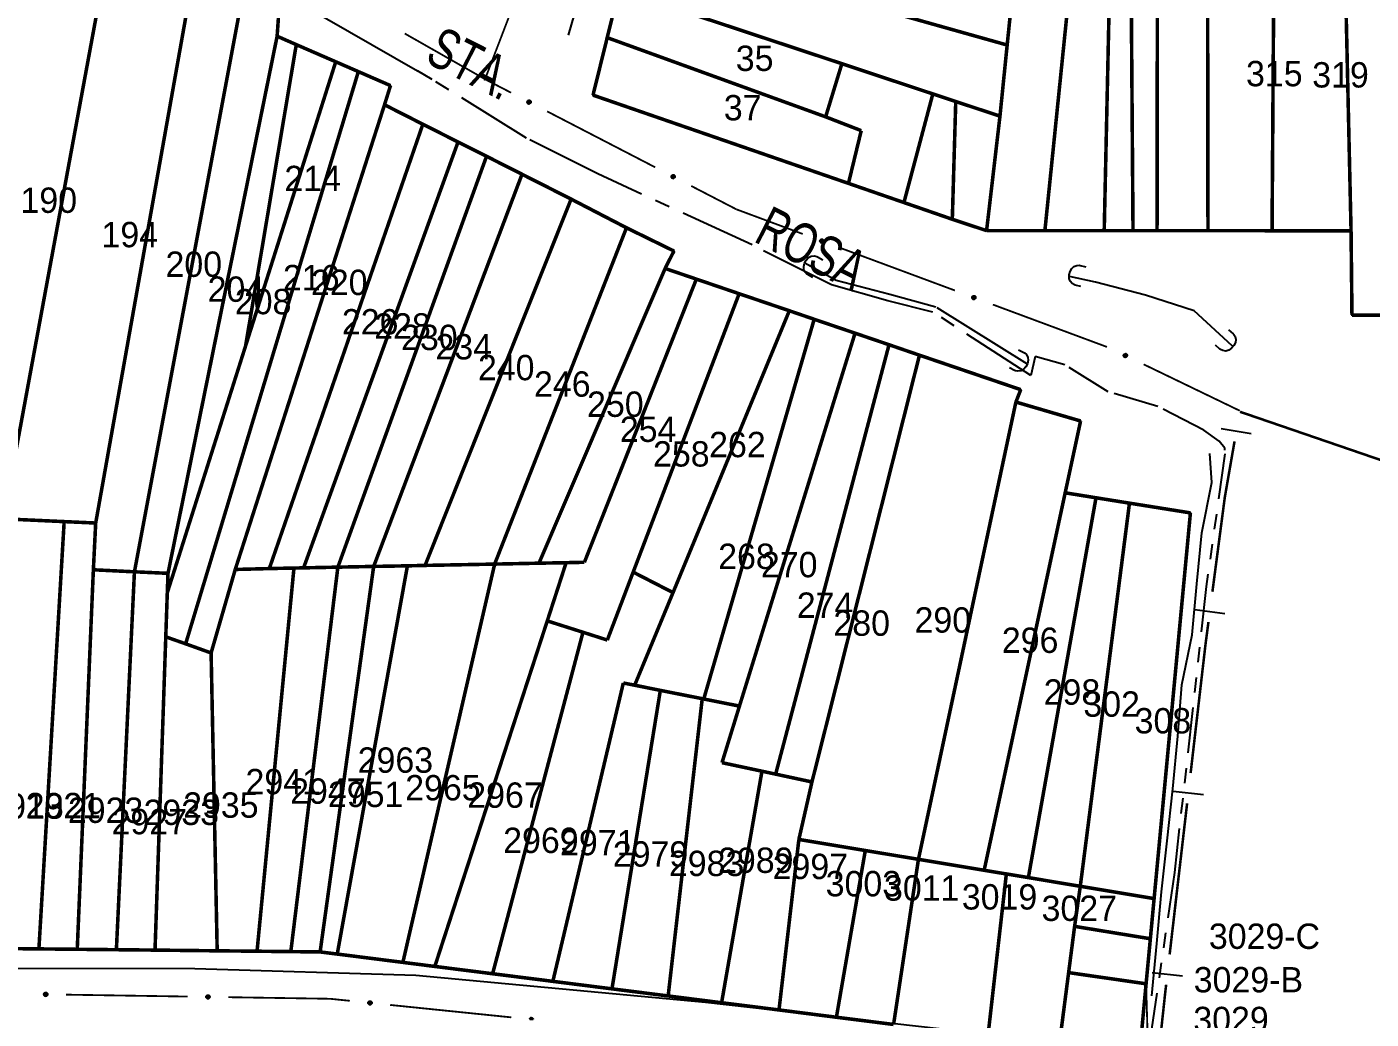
# Model space of a CAD drawing. Extents: x 202481 to 204056, y 4838981 to 4840330.
# Drawn here: x 203815.1 to 203947.7, y 4839218.1 to 4839315.9 of the extents above; entities that cross this region are included whole.
import ezdxf
from ezdxf.enums import TextEntityAlignment as Align

# ---------------------------------------------------------------- set-up
doc = ezdxf.new("R2010")
doc.units = 0
doc.header["$LTSCALE"] = 1.5
doc.header["$MEASUREMENT"] = 0
for name, pattern in [('TRACO_05', [11, 7, -1, 0.5, -1, 0.5, -1]), ('TRACO_11', [8, 3, -1, 3, -1]), ('TRACO_13', [8, 5, -1, 1, -1]), ('TRACO_25', [8, 3, -1, 1, -1, 1, -1])]:
    doc.linetypes.add(name, pattern=pattern)
for name, color, linetype in [('CD_MALHA_LOTES', 7, 'CONTINUOUS'), ('HD-VALAS-DRENOS', 170, 'CONTINUOUS'), ('LM-LIM-SETORES-BAIRROS', 250, 'CONTINUOUS'), ('RU-QUADRA', 210, 'CONTINUOUS'), ('SV-BUEIRO-VALA', 7, 'CONTINUOUS'), ('SV-EIXO-RUA-PAV', 20, 'CONTINUOUS'), ('SV-RUA-NAO-PAV', 7, 'CONTINUOUS'), ('SV-RUA-PAVIM', 7, 'CONTINUOUS'), ('SV-TXT-RUA-N-PAV', 7, 'CONTINUOUS'), ('Th_NmrPort', 1, 'CONTINUOUS')]:
    doc.layers.add(name, color=color, linetype=linetype)
doc.styles.add('ARIAL', font='ARIAL.SHX')

# ---------------------------------------------------------------- blocks, each defined once
blk = doc.blocks.new('COD120', base_point=(204029.71, 4839453.89))
at = {"layer": 'SV-BUEIRO-VALA'}
blk.add_lwpolyline([(204028.71, 4839452.49), (204028.71, 4839453.073333), (204028.71, 4839453.160833), (204028.793333, 4839453.394167), (204028.96, 4839453.656667), (204029.21, 4839453.8025), (204029.543333, 4839453.89), (204029.876667, 4839453.89), (204030.21, 4839453.8025), (204030.46, 4839453.656667), (204030.626667, 4839453.394167), (204030.71, 4839453.160833), (204030.71, 4839453.073333), (204030.71, 4839452.49)], dxfattribs=at)

msp = doc.modelspace()

# ---------------------------------------------------------------- linework, layer by layer
at = {"layer": 'CD_MALHA_LOTES', "linetype": 'Continuous', "const_width": 0.35, "flags": 128}
for points in [[(203937.91, 4839295.81), (203938.39, 4839364.93)], [(203945.7, 4839295.81), (203944.16, 4839364.21)], [(203915.51, 4839295.82), (203919.51, 4839335.07)], [(203921.36, 4839295.82), (203922.21, 4839334.57)], [(203924.2, 4839295.82), (203923.91, 4839334.26)], [(203926.57, 4839295.82), (203926.62, 4839333.78)], [(203931.59, 4839295.82), (203931.54, 4839333.67)], [(203812.81, 4839267.41), (203823.33, 4839324.37)], [(203911.79, 4839314.12), (203874.74, 4839324.54)], [(203821.91, 4839266.99), (203831.2, 4839319.16)], [(203872.35, 4839314.85), (203873.51, 4839319.56)], [(203895.49, 4839312.28), (203873.51, 4839319.56)], [(203911.79, 4839314.12), (203912.28, 4839318.9)], [(203825.73, 4839262.18), (203836.23, 4839318.16)], [(203839.97, 4839317.41), (203839.8, 4839314.99)], [(203829.04, 4839262.03), (203839.8, 4839314.99)], [(203839.8, 4839314.99), (203841.69, 4839314.16)], [(203872.35, 4839314.85), (203870.95, 4839309.18)], [(203893.89, 4839307.04), (203872.35, 4839314.85)], [(203836.69, 4839284.45), (203841.69, 4839314.16)], [(203841.69, 4839314.16), (203845.58, 4839312.47)], [(203911.08, 4839307.11), (203911.79, 4839314.12)], [(203845.58, 4839312.47), (203836.69, 4839284.45)], [(203845.58, 4839312.47), (203847.81, 4839311.5)], [(203893.89, 4839307.04), (203895.49, 4839312.28)], [(203895.49, 4839312.28), (203904.46, 4839309.3)], [(203830.78, 4839255.08), (203847.81, 4839311.5)], [(203847.81, 4839311.5), (203850.98, 4839310.12)], [(203850.98, 4839310.12), (203850.39, 4839308.23)], [(203870.95, 4839309.18), (203896.14, 4839300.48)], [(203901.61, 4839298.59), (203904.46, 4839309.3)], [(203904.46, 4839309.3), (203906.72, 4839308.55)], [(203835.67, 4839262.41), (203850.39, 4839308.23)], [(203850.39, 4839308.23), (203854.17, 4839306.31)], [(203906.38, 4839296.94), (203906.72, 4839308.55)], [(203906.72, 4839308.55), (203911.08, 4839307.11)], [(203897.4, 4839305.68), (203893.89, 4839307.04)], [(203909.76, 4839295.82), (203911.08, 4839307.11)], [(203839.03, 4839262.5), (203854.17, 4839306.31)], [(203854.17, 4839306.31), (203857.64, 4839304.56)], [(203896.14, 4839300.48), (203897.4, 4839305.68)], [(203842.41, 4839262.57), (203857.64, 4839304.56)], [(203857.64, 4839304.56), (203860.45, 4839303.15)], [(203845.79, 4839262.64), (203860.45, 4839303.15)], [(203860.45, 4839303.15), (203863.95, 4839301.38)], [(203849.32, 4839262.71), (203863.95, 4839301.38)], [(203863.95, 4839301.38), (203868.79, 4839298.93)], [(203901.61, 4839298.59), (203896.14, 4839300.48)], [(203854.39, 4839262.81), (203868.79, 4839298.93)], [(203868.79, 4839298.93), (203874.25, 4839296.1)], [(203906.38, 4839296.94), (203901.61, 4839298.59)], [(203861.25, 4839262.94), (203874.25, 4839296.1)], [(203874.25, 4839296.1), (203878.93, 4839293.81)], [(203909.76, 4839295.82), (203906.38, 4839296.94)], [(203915.51, 4839295.82), (203909.76, 4839295.82)], [(203921.36, 4839295.82), (203915.51, 4839295.82)], [(203924.2, 4839295.82), (203921.36, 4839295.82)], [(203926.57, 4839295.82), (203924.2, 4839295.82)], [(203931.59, 4839295.82), (203926.57, 4839295.82)], [(203937.91, 4839295.81), (203931.59, 4839295.82)], [(203945.7, 4839295.81), (203937.91, 4839295.81)], [(203945.79, 4839287.49), (203945.7, 4839295.81)], [(203878.93, 4839293.81), (203878.06, 4839292.09)], [(203865.62, 4839263.03), (203878.06, 4839292.09)], [(203878.06, 4839292.09), (203881.14, 4839291.04)], [(203870.1, 4839263.12), (203881.14, 4839291.04)], [(203881.14, 4839291.04), (203885.36, 4839289.6)], [(203874.91, 4839262.15), (203885.36, 4839289.6)], [(203885.36, 4839289.6), (203890.31, 4839287.92)], [(203878.84, 4839260.13), (203890.31, 4839287.92)], [(203890.31, 4839287.92), (203892.76, 4839287.08)], [(203881.87, 4839249.64), (203892.76, 4839287.08)], [(203892.76, 4839287.08), (203896.79, 4839285.71)], [(203952.08, 4839287.46), (203945.79, 4839287.49)], [(203885.39, 4839248.94), (203896.79, 4839285.71)], [(203896.79, 4839285.71), (203900.14, 4839284.57)], [(203836.69, 4839284.45), (203828.97, 4839260.12)], [(203888.96, 4839242.23), (203900.14, 4839284.57)], [(203900.14, 4839284.57), (203903.14, 4839283.54)], [(203892.54, 4839241.46), (203903.14, 4839283.54)], [(203903.14, 4839283.54), (203913.13, 4839280.14)], [(203913.13, 4839280.14), (203912.65, 4839278.92)], [(203903.04, 4839233.83), (203912.65, 4839278.92)], [(203912.65, 4839278.92), (203919.03, 4839277.05)], [(203919.03, 4839277.05), (203917.51, 4839269.97)], [(203909.52, 4839232.75), (203917.51, 4839269.97)], [(203913.88, 4839232.03), (203920.55, 4839269.48)], [(203917.51, 4839269.97), (203920.55, 4839269.48)], [(203920.55, 4839269.48), (203923.85, 4839268.95)], [(203919, 4839231.17), (203923.85, 4839268.95)], [(203923.85, 4839268.95), (203929.86, 4839267.99)], [(203929.86, 4839267.99), (203926.28, 4839229.96)], [(203818.8, 4839267.13), (203814.21, 4839267.34)], [(203816.31, 4839225), (203818.8, 4839267.13)], [(203818.8, 4839267.13), (203821.91, 4839266.99)], [(203821.68, 4839262.38), (203821.91, 4839266.99)], [(203844.04, 4839224.7), (203849.32, 4839262.71)], [(203845.73, 4839224.49), (203852.65, 4839262.77)], [(203849.32, 4839262.71), (203845.79, 4839262.64)], [(203852.65, 4839262.77), (203849.32, 4839262.71)], [(203852.2, 4839223.67), (203861.25, 4839262.94)], [(203854.39, 4839262.81), (203852.65, 4839262.77)], [(203861.25, 4839262.94), (203854.39, 4839262.81)], [(203865.62, 4839263.03), (203861.25, 4839262.94)], [(203868.3, 4839263.08), (203865.62, 4839263.03)], [(203866.44, 4839257.34), (203868.3, 4839263.08)], [(203868.3, 4839263.08), (203870.1, 4839263.12)], [(203820.09, 4839224.96), (203821.68, 4839262.38)], [(203825.73, 4839262.18), (203821.68, 4839262.38)], [(203823.95, 4839224.92), (203825.73, 4839262.18)], [(203829.04, 4839262.03), (203825.73, 4839262.18)], [(203828.97, 4839260.12), (203829.04, 4839262.03)], [(203833.29, 4839254.18), (203835.67, 4839262.41)], [(203839.03, 4839262.5), (203835.67, 4839262.41)], [(203837.82, 4839224.77), (203841.46, 4839262.55)], [(203841.46, 4839262.55), (203839.03, 4839262.5)], [(203841.15, 4839224.73), (203845.79, 4839262.64)], [(203842.41, 4839262.57), (203841.46, 4839262.55)], [(203845.79, 4839262.64), (203842.41, 4839262.57)], [(203874.91, 4839262.15), (203872.36, 4839255.45)], [(203878.84, 4839260.13), (203874.91, 4839262.15)], [(203828.82, 4839255.77), (203828.97, 4839260.12)], [(203875.06, 4839251), (203878.84, 4839260.13)], [(203855.35, 4839223.27), (203866.44, 4839257.34)], [(203861.05, 4839222.55), (203869.96, 4839256.22)], [(203869.96, 4839256.22), (203866.44, 4839257.34)], [(203872.36, 4839255.45), (203869.96, 4839256.22)], [(203827.76, 4839224.88), (203828.82, 4839255.77)], [(203830.78, 4839255.08), (203828.82, 4839255.77)], [(203833.29, 4839254.18), (203830.78, 4839255.08)], [(203833.89, 4839224.81), (203833.29, 4839254.18)], [(203866.99, 4839221.8), (203873.94, 4839251.22)], [(203873.94, 4839251.22), (203875.06, 4839251)], [(203877.59, 4839250.49), (203875.06, 4839251)], [(203872.82, 4839221.06), (203877.59, 4839250.49)], [(203881.72, 4839249.67), (203877.59, 4839250.49)], [(203878.36, 4839220.36), (203881.72, 4839249.67)], [(203881.72, 4839249.67), (203881.87, 4839249.64)], [(203885.39, 4839248.94), (203881.87, 4839249.64)], [(203883.67, 4839243.36), (203885.39, 4839248.94)], [(203887.61, 4839242.52), (203883.67, 4839243.36)], [(203883.63, 4839219.69), (203887.61, 4839242.52)], [(203888.96, 4839242.23), (203887.61, 4839242.52)], [(203892.54, 4839241.46), (203888.96, 4839242.23)], [(203891.25, 4839235.79), (203892.54, 4839241.46)], [(203889.29, 4839218.98), (203891.25, 4839235.79)], [(203897.8, 4839234.7), (203891.25, 4839235.79)], [(203894.95, 4839218.26), (203897.8, 4839234.7)], [(203897.8, 4839234.7), (203903.04, 4839233.83)], [(203900.59, 4839217.55), (203903.04, 4839233.83)], [(203909.52, 4839232.75), (203903.04, 4839233.83)], [(203911.71, 4839232.39), (203909.52, 4839232.75)], [(203909.89, 4839216.37), (203911.71, 4839232.39)], [(203911.71, 4839232.39), (203913.88, 4839232.03)], [(203919, 4839231.17), (203913.88, 4839232.03)], [(203918.44, 4839227.22), (203919, 4839231.17)], [(203926.28, 4839229.96), (203919, 4839231.17)], [(203926.28, 4839229.96), (203925.91, 4839226)], [(203917.85, 4839222.66), (203918.44, 4839227.22)], [(203925.91, 4839226), (203918.44, 4839227.22)], [(203925.91, 4839226), (203925.49, 4839221.56)], [(203816.31, 4839225), (203812.34, 4839225.04)], [(203820.09, 4839224.96), (203816.31, 4839225)], [(203823.95, 4839224.92), (203820.09, 4839224.96)], [(203827.76, 4839224.88), (203823.95, 4839224.92)], [(203833.89, 4839224.81), (203827.76, 4839224.88)], [(203837.82, 4839224.77), (203833.89, 4839224.81)], [(203841.15, 4839224.73), (203837.82, 4839224.77)], [(203844.04, 4839224.7), (203841.15, 4839224.73)], [(203845.73, 4839224.49), (203844.04, 4839224.7)], [(203852.2, 4839223.67), (203845.73, 4839224.49)], [(203855.35, 4839223.27), (203852.2, 4839223.67)], [(203861.05, 4839222.55), (203855.35, 4839223.27)], [(203866.99, 4839221.8), (203861.05, 4839222.55)], [(203872.82, 4839221.06), (203866.99, 4839221.8)], [(203916.92, 4839215.48), (203917.85, 4839222.66)], [(203925.49, 4839221.56), (203917.85, 4839222.66)], [(203878.36, 4839220.36), (203872.82, 4839221.06)], [(203883.63, 4839219.69), (203878.36, 4839220.36)], [(203925.49, 4839221.56), (203924.83, 4839214.48)], [(203889.29, 4839218.98), (203883.63, 4839219.69)], [(203894.95, 4839218.26), (203889.29, 4839218.98)], [(203900.59, 4839217.55), (203894.95, 4839218.26)]]:
    msp.add_lwpolyline(points, dxfattribs=at)
at = {"layer": 'HD-VALAS-DRENOS', "linetype": 'TRACO_05'}
for points in [[(203913.78, 4839282.66, 4.65), (203904.77, 4839288.29, 4.65), (203900.22, 4839289.51, 4.65), (203894.92, 4839290.89, 4.65), (203891.84, 4839292.61, 4.65)], [(203933.98, 4839284.46, 4.02), (203930.23, 4839287.9, 3.99), (203925.42, 4839289.45, 3.99), (203920.51, 4839290.75, 3.99), (203917.94, 4839291.3, 3.99)], [(203926.06, 4839220.38, 3.83), (203926.55, 4839225.53, 3.87), (203927, 4839230.63, 4), (203927.57, 4839235.67, 3.93), (203928.13, 4839240.79, 3.95), (203928.61, 4839245.99, 3.93), (203929.02, 4839251.05, 3.93), (203930.02, 4839255.95, 3.77), (203930.5, 4839260.99, 3.76), (203930.99, 4839266.02, 3.73), (203931.96, 4839270.97, 3.68), (203931.79, 4839273.85, 3.68)]]:
    msp.add_polyline3d(points, dxfattribs=at)
at = {"layer": 'LM-LIM-SETORES-BAIRROS', "const_width": 0.25}
for points in [[(203934.749011, 4839277.960052), (203948.937962, 4839273.094492)], [(203933.25, 4839269.52), (203934.211085, 4839275.044606)], [(203933.198959, 4839269.130914), (203933.25, 4839269.52)], [(203932.028357, 4839260.207367), (203933.198959, 4839269.130914)], [(203931.34, 4839254.96), (203931.638156, 4839257.232851)], [(203931.258705, 4839254.257009), (203931.34, 4839254.96)], [(203929.880184, 4839242.336452), (203931.258705, 4839254.257009)], [(203927.812403, 4839224.455616), (203929.535554, 4839239.356313)], [(203926.34, 4839211.08), (203927.354034, 4839220.48197)], [(203927.354034, 4839220.48197), (203927.37, 4839220.63)], [(203927.37, 4839220.63), (203927.467773, 4839221.475477)]]:
    msp.add_lwpolyline(points, dxfattribs=at)
at = {"layer": 'LM-LIM-SETORES-BAIRROS'}
for points in [[(203935.86028, 4839275.772724), (203932.904671, 4839276.286895)], [(203933.25548, 4839258.029256), (203930.280965, 4839258.419457)], [(203931.1405, 4839240.177377), (203928.160361, 4839240.522008)], [(203929.072719, 4839222.296542), (203926.09258, 4839222.641172)]]:
    msp.add_lwpolyline(points, dxfattribs=at)
at = {"layer": 'RU-QUADRA', "linetype": 'Continuous', "const_width": 0.18, "flags": 128}
for points in [[(203873.51, 4839319.56), (203872.35, 4839314.85), (203870.95, 4839309.18), (203896.14, 4839300.48), (203901.61, 4839298.59), (203906.38, 4839296.94), (203909.76, 4839295.82), (203915.51, 4839295.82), (203921.36, 4839295.82), (203924.2, 4839295.82), (203931.59, 4839295.82), (203937.91, 4839295.81), (203945.7, 4839295.81), (203945.79, 4839287.49), (203952.08, 4839287.46)], [(203839.97, 4839317.41), (203839.8, 4839314.99), (203841.69, 4839314.16), (203845.58, 4839312.47), (203847.81, 4839311.5), (203850.98, 4839310.12), (203850.39, 4839308.23), (203854.17, 4839306.31), (203857.64, 4839304.56), (203860.45, 4839303.15), (203863.95, 4839301.38), (203868.79, 4839298.93), (203874.25, 4839296.1), (203878.93, 4839293.81), (203878.06, 4839292.09), (203881.14, 4839291.04), (203885.36, 4839289.6), (203890.31, 4839287.92), (203892.76, 4839287.08), (203896.79, 4839285.71), (203903.14, 4839283.54), (203913.13, 4839280.14), (203912.65, 4839278.92), (203919.03, 4839277.05), (203917.51, 4839269.97), (203920.55, 4839269.48), (203923.85, 4839268.95), (203929.86, 4839267.99), (203926.28, 4839229.96), (203925.91, 4839226), (203925.49, 4839221.56), (203925.69, 4839214.79)], [(203900.59, 4839217.55), (203894.95, 4839218.26), (203889.29, 4839218.98), (203883.63, 4839219.69), (203878.36, 4839220.36), (203872.82, 4839221.06), (203866.99, 4839221.8), (203861.05, 4839222.55), (203855.35, 4839223.27), (203852.2, 4839223.67), (203845.73, 4839224.49), (203844.04, 4839224.7), (203841.15, 4839224.73), (203837.82, 4839224.77), (203833.89, 4839224.81), (203827.76, 4839224.88), (203823.95, 4839224.92), (203820.09, 4839224.96), (203812.34, 4839225.04)]]:
    msp.add_lwpolyline(points, dxfattribs=at)
at = {"layer": 'SV-EIXO-RUA-PAV', "const_width": 0.18}
for points in [[(203863.194469, 4839318.292088), (203860.328009, 4839310.823259)], [(203852.384915, 4839315.254916), (203860.209076, 4839310.807164)], [(203860.209076, 4839310.807164), (203860.38, 4839310.71)], [(203860.328009, 4839310.823259), (203860.25, 4839310.62)], [(203860.38, 4839310.71), (203862.869651, 4839309.421346)], [(203866.421996, 4839307.582638), (203877.079029, 4839302.066512)], [(203880.631374, 4839300.227804), (203885.071804, 4839297.929418)], [(203885.071804, 4839297.929418), (203885.09, 4839297.92)], [(203885.09, 4839297.92), (203891.632969, 4839295.490363)], [(203895.382784, 4839294.097924), (203906.632229, 4839289.920605)], [(203910.382044, 4839288.528166), (203921.631489, 4839284.350848)], [(203925.245376, 4839282.639295), (203934.250702, 4839278.291411)], [(203934.250702, 4839278.291411), (203934.73, 4839278.06)], [(203818.983336, 4839220.487105), (203830.981869, 4839220.299495)], [(203834.98138, 4839220.236958), (203844.980158, 4839220.080617)], [(203844.980158, 4839220.080617), (203845.02, 4839220.08)], [(203845.02, 4839220.08), (203846.969942, 4839219.880186)], [(203850.949105, 4839219.472434), (203862.886594, 4839218.249178)]]:
    msp.add_lwpolyline(points, dxfattribs=at)
at = {"layer": 'SV-EIXO-RUA-PAV'}
for points in [[(203864.568824, 4839308.665799), (203864.61522, 4839308.681274), (203864.658259, 4839308.685087), (203864.695071, 4839308.677935), (203864.725953, 4839308.663132), (203864.755841, 4839308.64443), (203864.781815, 4839308.618927), (203864.804372, 4839308.584235), (203864.820222, 4839308.537803), (203864.82123, 4839308.493457), (203864.816149, 4839308.456991), (203864.802568, 4839308.423901), (203864.783914, 4839308.39517), (203864.75653, 4839308.369067), (203864.72115, 4839308.34655), (203864.674075, 4839308.331742), (203864.631855, 4839308.328294), (203864.59643, 4839308.336147), (203864.56325, 4839308.350011), (203864.532965, 4839308.36947), (203864.507613, 4839308.394651), (203864.485007, 4839308.430314), (203864.471007, 4839308.476971), (203864.467087, 4839308.519041), (203864.474441, 4839308.554567), (203864.488825, 4839308.586926), (203864.507218, 4839308.617132), (203864.531768, 4839308.644308), (203864.568824, 4839308.665799)], [(203878.778202, 4839301.310965), (203878.824598, 4839301.32644), (203878.867637, 4839301.330253), (203878.904449, 4839301.323101), (203878.935331, 4839301.308298), (203878.965219, 4839301.289597), (203878.991193, 4839301.264093), (203879.01375, 4839301.229401), (203879.0296, 4839301.182969), (203879.030608, 4839301.138623), (203879.025527, 4839301.102157), (203879.011946, 4839301.069067), (203878.993292, 4839301.040337), (203878.965908, 4839301.014233), (203878.930528, 4839300.991716), (203878.883453, 4839300.976909), (203878.841233, 4839300.97346), (203878.805808, 4839300.981313), (203878.772628, 4839300.995177), (203878.742343, 4839301.014636), (203878.716991, 4839301.039817), (203878.694385, 4839301.07548), (203878.680385, 4839301.122137), (203878.676465, 4839301.164207), (203878.683818, 4839301.199733), (203878.698203, 4839301.232092), (203878.716596, 4839301.262298), (203878.741146, 4839301.289474), (203878.778202, 4839301.310965)], [(203893.411503, 4839294.947356), (203893.455669, 4839294.968365), (203893.497923, 4839294.97739), (203893.535333, 4839294.974774), (203893.567787, 4839294.963843), (203893.59973, 4839294.94892), (203893.628616, 4839294.926769), (203893.65523, 4839294.895082), (203893.676616, 4839294.850926), (203893.683017, 4839294.807032), (203893.682414, 4839294.770219), (203893.672964, 4839294.735721), (203893.657947, 4839294.704933), (203893.633946, 4839294.675689), (203893.601571, 4839294.649032), (203893.55665, 4839294.628602), (203893.515164, 4839294.620038), (203893.479046, 4839294.623518), (203893.444425, 4839294.633238), (203893.411996, 4839294.648864), (203893.383766, 4839294.670772), (203893.356985, 4839294.703416), (203893.337408, 4839294.748021), (203893.328394, 4839294.789301), (203893.331367, 4839294.825457), (203893.341704, 4839294.859327), (203893.356282, 4839294.891548), (203893.377339, 4839294.921512), (203893.411503, 4839294.947356)], [(203908.410763, 4839289.377598), (203908.454929, 4839289.398607), (203908.497183, 4839289.407632), (203908.534592, 4839289.405016), (203908.567047, 4839289.394085), (203908.59899, 4839289.379162), (203908.627876, 4839289.357011), (203908.65449, 4839289.325324), (203908.675876, 4839289.281168), (203908.682277, 4839289.237274), (203908.681674, 4839289.200461), (203908.672224, 4839289.165963), (203908.657207, 4839289.135175), (203908.633206, 4839289.105931), (203908.600831, 4839289.079274), (203908.55591, 4839289.058844), (203908.514424, 4839289.05028), (203908.478306, 4839289.05376), (203908.443684, 4839289.06348), (203908.411256, 4839289.079107), (203908.383026, 4839289.101014), (203908.356245, 4839289.133658), (203908.336668, 4839289.178263), (203908.327654, 4839289.219543), (203908.330626, 4839289.2557), (203908.340964, 4839289.28957), (203908.355542, 4839289.32179), (203908.376599, 4839289.351754), (203908.410763, 4839289.377598)], [(203923.362784, 4839283.670474), (203923.408731, 4839283.687233), (203923.451647, 4839283.692242), (203923.488644, 4839283.686117), (203923.519926, 4839283.67218), (203923.550323, 4839283.654317), (203923.576996, 4839283.629546), (203923.60051, 4839283.595495), (203923.617646, 4839283.549522), (203923.619887, 4839283.505221), (203923.615823, 4839283.468628), (203923.603168, 4839283.435172), (203923.58532, 4839283.405934), (203923.558673, 4839283.379079), (203923.523933, 4839283.355586), (203923.477289, 4839283.339474), (203923.435181, 4839283.334853), (203923.399551, 4839283.341717), (203923.365998, 4839283.354652), (203923.335184, 4839283.373261), (203923.309141, 4839283.397727), (203923.285551, 4839283.432747), (203923.270258, 4839283.478997), (203923.265169, 4839283.520941), (203923.271531, 4839283.556658), (203923.28501, 4839283.589405), (203923.302556, 4839283.62011), (203923.32634, 4839283.647959), (203923.362784, 4839283.670474)], [(203816.841638, 4839220.630687), (203816.876272, 4839220.665219), (203816.9131, 4839220.687816), (203816.949241, 4839220.697823), (203816.983483, 4839220.698337), (203817.018574, 4839220.694918), (203817.053192, 4839220.683666), (203817.088848, 4839220.662666), (203817.123733, 4839220.628166), (203817.144402, 4839220.588918), (203817.156108, 4839220.554011), (203817.1587, 4839220.518336), (203817.154808, 4839220.484303), (203817.14193, 4839220.44873), (203817.120296, 4839220.412804), (203817.084756, 4839220.378565), (203817.048499, 4839220.356659), (203817.013288, 4839220.347899), (203816.977406, 4839220.345519), (203816.941623, 4839220.349439), (203816.907705, 4839220.360681), (203816.871572, 4839220.382528), (203816.838243, 4839220.418054), (203816.815982, 4839220.453966), (203816.80673, 4839220.489045), (203816.805182, 4839220.524424), (203816.808184, 4839220.559661), (203816.818046, 4839220.594931), (203816.841638, 4839220.630687)], [(203832.839683, 4839220.38054), (203832.874317, 4839220.415073), (203832.911145, 4839220.43767), (203832.947285, 4839220.447676), (203832.981528, 4839220.448191), (203833.016619, 4839220.444772), (203833.051237, 4839220.433519), (203833.086893, 4839220.412519), (203833.121778, 4839220.378019), (203833.142447, 4839220.338771), (203833.154152, 4839220.303864), (203833.156745, 4839220.268189), (203833.152852, 4839220.234156), (203833.139975, 4839220.198583), (203833.11834, 4839220.162657), (203833.082801, 4839220.128418), (203833.046544, 4839220.106512), (203833.011333, 4839220.097752), (203832.975451, 4839220.095373), (203832.939668, 4839220.099292), (203832.905749, 4839220.110534), (203832.869617, 4839220.132382), (203832.836288, 4839220.167907), (203832.814027, 4839220.20382), (203832.804774, 4839220.238898), (203832.803227, 4839220.274277), (203832.806228, 4839220.309514), (203832.816091, 4839220.344784), (203832.839683, 4839220.38054)], [(203848.827813, 4839219.800464), (203848.865301, 4839219.831876), (203848.903942, 4839219.851207), (203848.940813, 4839219.858055), (203848.974971, 4839219.85561), (203849.009636, 4839219.849173), (203849.043153, 4839219.834972), (203849.076862, 4839219.810971), (203849.108636, 4839219.773587), (203849.125838, 4839219.732701), (203849.134485, 4839219.696913), (203849.133986, 4839219.661147), (203849.127169, 4839219.627577), (203849.111267, 4839219.593249), (203849.08661, 4839219.559326), (203849.048246, 4839219.528285), (203849.010233, 4839219.509593), (203848.974396, 4839219.503906), (203848.938443, 4839219.504635), (203848.903133, 4839219.511631), (203848.870312, 4839219.52576), (203848.836201, 4839219.550647), (203848.806065, 4839219.588919), (203848.786989, 4839219.626619), (203848.780801, 4839219.662367), (203848.782315, 4839219.697746), (203848.788349, 4839219.732593), (203848.801221, 4839219.766879), (203848.827813, 4839219.800464)]]:
    msp.add_lwpolyline(points, close=True, dxfattribs=at)
for points in [[(203864.467087, 4839308.519041), (203864.783914, 4839308.39517)], [(203864.470514, 4839308.496119), (203864.765539, 4839308.383361)], [(203864.471007, 4839308.476971), (203864.75653, 4839308.369067)], [(203864.473492, 4839308.534526), (203864.79033, 4839308.410478)], [(203864.474441, 4839308.554567), (203864.802568, 4839308.423901)], [(203864.48212, 4839308.453236), (203864.735901, 4839308.358754)], [(203864.483742, 4839308.569169), (203864.806596, 4839308.438934)], [(203864.485007, 4839308.430314), (203864.72115, 4839308.34655)], [(203864.488825, 4839308.586926), (203864.816149, 4839308.456991)], [(203864.501889, 4839308.601261), (203864.815091, 4839308.479094)], [(203864.502294, 4839308.412065), (203864.69051, 4839308.3423)], [(203864.507218, 4839308.617132), (203864.82123, 4839308.493457)], [(203864.507613, 4839308.394651), (203864.674075, 4839308.331742)], [(203864.523629, 4839308.62842), (203864.816858, 4839308.518128)], [(203864.524436, 4839308.38063), (203864.647042, 4839308.332533)], [(203864.531768, 4839308.644308), (203864.820222, 4839308.537803)], [(203864.532965, 4839308.36947), (203864.631855, 4839308.328294)], [(203864.550216, 4839308.65307), (203864.808303, 4839308.560968)], [(203864.568824, 4839308.665799), (203864.804372, 4839308.584235)], [(203864.594439, 4839308.673202), (203864.786332, 4839308.604606)], [(203864.61522, 4839308.681274), (203864.781815, 4839308.618927)], [(203864.639745, 4839308.683553), (203864.760513, 4839308.634872)], [(203864.658259, 4839308.685087), (203864.755841, 4839308.64443)], [(203878.759594, 4839301.298236), (203879.01768, 4839301.206135)], [(203878.778202, 4839301.310965), (203879.01375, 4839301.229401)], [(203878.803817, 4839301.318368), (203878.99571, 4839301.249773)], [(203878.824598, 4839301.32644), (203878.991193, 4839301.264093)], [(203878.849123, 4839301.328719), (203878.969891, 4839301.280038)], [(203878.867637, 4839301.330253), (203878.965219, 4839301.289597)], [(203878.676465, 4839301.164207), (203878.993292, 4839301.040337)], [(203878.679892, 4839301.141285), (203878.974917, 4839301.028527)], [(203878.680385, 4839301.122137), (203878.965908, 4839301.014233)], [(203878.68287, 4839301.179692), (203878.999708, 4839301.055644)], [(203878.683818, 4839301.199733), (203879.011946, 4839301.069067)], [(203878.691498, 4839301.098402), (203878.945279, 4839301.00392)], [(203878.693119, 4839301.214335), (203879.015974, 4839301.0841)], [(203878.694385, 4839301.07548), (203878.930528, 4839300.991716)], [(203878.698203, 4839301.232092), (203879.025527, 4839301.102157)], [(203878.711267, 4839301.246427), (203879.024469, 4839301.12426)], [(203878.711672, 4839301.057231), (203878.899887, 4839300.987466)], [(203878.716596, 4839301.262298), (203879.030608, 4839301.138623)], [(203878.716991, 4839301.039817), (203878.883453, 4839300.976909)], [(203878.733007, 4839301.273586), (203879.026236, 4839301.163294)], [(203878.733814, 4839301.025796), (203878.85642, 4839300.977699)], [(203878.741146, 4839301.289474), (203879.0296, 4839301.182969)], [(203878.742343, 4839301.014636), (203878.841233, 4839300.97346)], [(203893.328394, 4839294.789301), (203893.657947, 4839294.704933)], [(203893.331367, 4839294.825457), (203893.672964, 4839294.735721)], [(203893.332866, 4839294.80545), (203893.662452, 4839294.720908)], [(203893.334587, 4839294.766966), (203893.641148, 4839294.690974)], [(203893.337408, 4839294.748021), (203893.633946, 4839294.675689)], [(203893.33882, 4839294.841084), (203893.675131, 4839294.751133)], [(203893.341704, 4839294.859327), (203893.682414, 4839294.770219)], [(203893.351329, 4839294.725816), (203893.614727, 4839294.662941)], [(203893.352925, 4839294.875146), (203893.678673, 4839294.792029)], [(203893.356282, 4839294.891548), (203893.683017, 4839294.807032)], [(203893.356985, 4839294.703416), (203893.601571, 4839294.649032)], [(203893.371196, 4839294.904751), (203893.675673, 4839294.830988)], [(203893.376366, 4839294.687407), (203893.571676, 4839294.641082)], [(203893.377339, 4839294.921512), (203893.676616, 4839294.850926)], [(203893.383766, 4839294.670772), (203893.55665, 4839294.628602)], [(203893.394583, 4839294.932455), (203893.661965, 4839294.872467)], [(203893.411503, 4839294.947356), (203893.65523, 4839294.895082)], [(203893.436025, 4839294.957822), (203893.634843, 4839294.913105)], [(203893.455669, 4839294.968365), (203893.628616, 4839294.926769)], [(203893.479734, 4839294.973614), (203893.605531, 4839294.940001)], [(203893.497923, 4839294.97739), (203893.59973, 4839294.94892)], [(203893.402171, 4839294.658903), (203893.529722, 4839294.626094)], [(203893.411996, 4839294.648864), (203893.515164, 4839294.620038)], [(203908.410763, 4839289.377598), (203908.65449, 4839289.325324)], [(203908.435285, 4839289.388064), (203908.634103, 4839289.343347)], [(203908.454929, 4839289.398607), (203908.627876, 4839289.357011)], [(203908.478994, 4839289.403856), (203908.604791, 4839289.370243)], [(203908.497183, 4839289.407632), (203908.59899, 4839289.379162)], [(203908.327654, 4839289.219543), (203908.657207, 4839289.135175)], [(203908.330626, 4839289.2557), (203908.672224, 4839289.165963)], [(203908.332126, 4839289.235692), (203908.661712, 4839289.15115)], [(203908.333847, 4839289.197208), (203908.640408, 4839289.121216)], [(203908.336668, 4839289.178263), (203908.633206, 4839289.105931)], [(203908.33808, 4839289.271326), (203908.674391, 4839289.181375)], [(203908.340964, 4839289.28957), (203908.681674, 4839289.200461)], [(203908.350589, 4839289.156058), (203908.613987, 4839289.093183)], [(203908.352184, 4839289.305388), (203908.677933, 4839289.222271)], [(203908.355542, 4839289.32179), (203908.682277, 4839289.237274)], [(203908.356245, 4839289.133658), (203908.600831, 4839289.079274)], [(203908.370455, 4839289.334993), (203908.674933, 4839289.26123)], [(203908.375626, 4839289.117649), (203908.570936, 4839289.071324)], [(203908.376599, 4839289.351754), (203908.675876, 4839289.281168)], [(203908.383026, 4839289.101014), (203908.55591, 4839289.058844)], [(203908.393843, 4839289.362697), (203908.661224, 4839289.302709)], [(203908.401431, 4839289.089145), (203908.528982, 4839289.056337)], [(203908.411256, 4839289.079107), (203908.514424, 4839289.05028)], [(203923.265169, 4839283.520941), (203923.58532, 4839283.405934)], [(203923.269233, 4839283.498123), (203923.567281, 4839283.393618)], [(203923.270258, 4839283.478997), (203923.558673, 4839283.379079)], [(203923.271141, 4839283.536598), (203923.591308, 4839283.421414)], [(203923.271531, 4839283.556658), (203923.603168, 4839283.435172)], [(203923.280423, 4839283.571513), (203923.606776, 4839283.450312)], [(203923.282028, 4839283.45558), (203923.538339, 4839283.368195)], [(203923.28501, 4839283.589405), (203923.615823, 4839283.468628)], [(203923.285551, 4839283.432747), (203923.523933, 4839283.355586)], [(203923.29767, 4839283.604098), (203923.61415, 4839283.490693)], [(203923.302556, 4839283.62011), (203923.619887, 4839283.505221)], [(203923.30334, 4839283.414986), (203923.493423, 4839283.350485)], [(203923.309141, 4839283.397727), (203923.477289, 4839283.339474)], [(203923.318646, 4839283.631851), (203923.61483, 4839283.529761)], [(203923.32634, 4839283.647959), (203923.617646, 4839283.549522)], [(203923.326347, 4839283.384179), (203923.450244, 4839283.339513)], [(203923.335184, 4839283.373261), (203923.435181, 4839283.334853)], [(203923.344537, 4839283.657231), (203923.605086, 4839283.572347)], [(203923.362784, 4839283.670474), (203923.60051, 4839283.595495)], [(203923.388182, 4839283.678586), (203923.58191, 4839283.615356)], [(203923.408731, 4839283.687233), (203923.576996, 4839283.629546)], [(203923.433183, 4839283.690194), (203923.555258, 4839283.644892)], [(203923.451647, 4839283.692242), (203923.550323, 4839283.654317)], [(203816.805182, 4839220.524424), (203817.156108, 4839220.554011)], [(203816.80673, 4839220.489045), (203817.1587, 4839220.518336)], [(203816.808184, 4839220.559661), (203817.144402, 4839220.588918)], [(203816.808547, 4839220.506262), (203817.155605, 4839220.533588)], [(203816.810487, 4839220.543079), (203817.145309, 4839220.573325)], [(203816.814814, 4839220.470682), (203817.153729, 4839220.500865)], [(203816.815982, 4839220.453966), (203817.154808, 4839220.484303)], [(203816.817842, 4839220.577081), (203817.129491, 4839220.609054)], [(203816.818046, 4839220.594931), (203817.123733, 4839220.628166)], [(203816.829267, 4839220.434975), (203817.143624, 4839220.465541)], [(203816.830655, 4839220.610998), (203817.102738, 4839220.64359)], [(203816.838243, 4839220.418054), (203817.14193, 4839220.44873)], [(203816.841638, 4839220.630687), (203817.088848, 4839220.662666)], [(203816.861268, 4839220.64873), (203817.063619, 4839220.67286)], [(203816.876272, 4839220.665219), (203817.053192, 4839220.683666)], [(203816.897211, 4839220.678192), (203817.027016, 4839220.688444)], [(203816.9131, 4839220.687816), (203817.018574, 4839220.694918)], [(203832.911145, 4839220.43767), (203833.016619, 4839220.444772)], [(203816.858771, 4839220.401761), (203817.128061, 4839220.430303)], [(203816.871572, 4839220.382528), (203817.120296, 4839220.412804)], [(203816.895182, 4839220.373898), (203817.094762, 4839220.395341)], [(203816.907705, 4839220.360681), (203817.084756, 4839220.378565)], [(203816.929014, 4839220.355628), (203817.060205, 4839220.367223)], [(203816.941623, 4839220.349439), (203817.048499, 4839220.356659)], [(203832.803227, 4839220.274277), (203833.154152, 4839220.303864)], [(203832.804774, 4839220.238898), (203833.156745, 4839220.268189)], [(203832.806228, 4839220.309514), (203833.142447, 4839220.338771)], [(203832.806591, 4839220.256116), (203833.15365, 4839220.283442)], [(203832.808532, 4839220.292932), (203833.143353, 4839220.323179)], [(203832.812858, 4839220.220536), (203833.151773, 4839220.250718)], [(203832.814027, 4839220.20382), (203833.152852, 4839220.234156)], [(203832.815887, 4839220.326934), (203833.127536, 4839220.358908)], [(203832.816091, 4839220.344784), (203833.121778, 4839220.378019)], [(203832.827312, 4839220.184828), (203833.141668, 4839220.215394)], [(203832.828699, 4839220.360851), (203833.100782, 4839220.393443)], [(203832.836288, 4839220.167907), (203833.139975, 4839220.198583)], [(203832.839683, 4839220.38054), (203833.086893, 4839220.412519)], [(203832.856816, 4839220.151614), (203833.126106, 4839220.180156)], [(203832.859312, 4839220.398584), (203833.061664, 4839220.422713)], [(203832.869617, 4839220.132382), (203833.11834, 4839220.162657)], [(203832.874317, 4839220.415073), (203833.051237, 4839220.433519)], [(203832.893226, 4839220.123751), (203833.092806, 4839220.145195)], [(203832.895255, 4839220.428045), (203833.025061, 4839220.438297)], [(203832.905749, 4839220.110534), (203833.082801, 4839220.128418)], [(203832.927058, 4839220.105481), (203833.058249, 4839220.117076)], [(203832.939668, 4839220.099292), (203833.046544, 4839220.106512)], [(203848.780801, 4839219.662367), (203849.133986, 4839219.661147)], [(203848.782315, 4839219.697746), (203849.134485, 4839219.696913)], [(203848.784099, 4839219.679362), (203849.13222, 4839219.67661)], [(203848.786989, 4839219.626619), (203849.127169, 4839219.627577)], [(203848.787269, 4839219.643374), (203849.127524, 4839219.644171)], [(203848.788349, 4839219.732593), (203849.125838, 4839219.732701)], [(203848.789212, 4839219.715873), (203849.125395, 4839219.717088)], [(203848.798584, 4839219.606551), (203849.114406, 4839219.609852)], [(203848.799476, 4839219.749113), (203849.112722, 4839219.754049)], [(203848.801221, 4839219.766879), (203849.108636, 4839219.773587)], [(203848.806065, 4839219.588919), (203849.111267, 4839219.593249)], [(203848.81517, 4839219.781797), (203849.089051, 4839219.790767)], [(203848.825109, 4839219.570913), (203849.095858, 4839219.576089)], [(203848.827813, 4839219.800464), (203849.076862, 4839219.810971)], [(203848.836201, 4839219.550647), (203849.08661, 4839219.559326)], [(203848.848928, 4839219.816744), (203849.052607, 4839219.823306)], [(203848.858977, 4839219.540009), (203849.059663, 4839219.544135)], [(203848.865301, 4839219.831876), (203849.043153, 4839219.834972)], [(203848.870312, 4839219.52576), (203849.048246, 4839219.528285)], [(203848.887281, 4839219.842991), (203849.017487, 4839219.841993)], [(203848.891104, 4839219.518886), (203849.022807, 4839219.519106)], [(203848.903133, 4839219.511631), (203849.010233, 4839219.509593)], [(203848.903942, 4839219.851207), (203849.009636, 4839219.849173)], [(203864.698967, 4839218.066739), (203864.705001, 4839218.101585), (203864.717873, 4839218.135872), (203864.744465, 4839218.169456), (203864.744465, 4839218.169456), (203864.781953, 4839218.200868), (203864.820595, 4839218.2202), (203864.857465, 4839218.227047), (203864.891623, 4839218.224602), (203864.926288, 4839218.218165), (203864.959805, 4839218.203964), (203864.993514, 4839218.179963), (203865.025288, 4839218.142579), (203865.04249, 4839218.101693), (203865.051137, 4839218.065905)], [(203864.705001, 4839218.101585), (203865.04249, 4839218.101693)], [(203864.705864, 4839218.084866), (203865.042047, 4839218.08608)], [(203864.716128, 4839218.118106), (203865.029374, 4839218.123042)], [(203864.717873, 4839218.135872), (203865.025288, 4839218.142579)], [(203864.731822, 4839218.150789), (203865.005703, 4839218.159759)], [(203864.744465, 4839218.169456), (203864.993514, 4839218.179963)], [(203864.76558, 4839218.185737), (203864.969259, 4839218.192299)], [(203864.781953, 4839218.200868), (203864.959805, 4839218.203964)], [(203864.803933, 4839218.211983), (203864.934139, 4839218.210986)], [(203864.820595, 4839218.2202), (203864.926288, 4839218.218165)]]:
    msp.add_lwpolyline(points, dxfattribs=at)
at = {"layer": 'SV-RUA-NAO-PAV', "linetype": 'TRACO_13'}
msp.add_polyline3d([(203914.56, 4839283.4, 4.74), (203914.12, 4839281.55, 4.74), (203904.47, 4839287.78, 4.74), (203900.02, 4839288.91, 4.74), (203894.47, 4839290.48, 4.74), (203886.64, 4839294.41, 4.74), (203871.43, 4839301.41, 4.74), (203864.39, 4839304.95, 4.74), (203855.1, 4839310.71, 4.74), (203853.64, 4839311.59, 4.74)], dxfattribs=at)
at = {"layer": 'SV-RUA-NAO-PAV', "linetype": 'TRACO_25'}
for points in [[(203933.26, 4839274.16, 4.1), (203933.26, 4839274.37, 4.1), (203932.68, 4839275.06, 4.1), (203931.17, 4839276.13, 4.1), (203926.65, 4839278.48, 4.26), (203921.74, 4839279.94, 4.26), (203917.48, 4839282.59, 4.26), (203914.56, 4839283.4, 4.26)], [(203933.26, 4839273.82, 2.71), (203931.42, 4839260.72, 3.86), (203928.28, 4839232.52, 3.83), (203925.69, 4839214.79, 3.87)]]:
    msp.add_polyline3d(points, dxfattribs=at)
at = {"layer": 'SV-RUA-PAVIM', "linetype": 'TRACO_11'}
msp.add_polyline3d([(203868.54, 4839315.08, 5.58), (203874.14, 4839334.52, 5.08), (203876.92, 4839351.35, 5.68), (203878.45, 4839361.1, 5.73), (203881.69, 4839374.16, 5.71), (203884.69, 4839384.01, 5.71), (203885.37, 4839389.54, 5.71), (203885.14, 4839395.32, 5.71)], dxfattribs=at)
at = {"layer": 'SV-RUA-PAVIM', "linetype": 'Continuous'}
for points in [[(203715.61, 4839376.06, 6.13), (203739.64, 4839370.67, 6.19), (203746.7, 4839367.86, 6.04), (203756.12, 4839362.55, 5.84), (203758.74, 4839361.07, 5.84), (203775.51, 4839351.81, 5.82), (203804.04, 4839336.72, 5.16), (203811.49, 4839332.14, 5.16), (203815.65, 4839329.37, 5.16), (203820.77, 4839326.98, 5.16), (203823.23, 4839326.45, 5.14), (203827.3, 4839325.14, 5.24), (203830.56, 4839324.54, 5.22), (203833.54, 4839323.12, 5.22), (203833.54, 4839323.13, 5.22), (203853.64, 4839311.59, 5.1)], [(203926.08, 4839214.76, 3.85), (203882.04, 4839219.72, 3.85), (203853.47, 4839222.39, 3.85), (203831.68, 4839223.02, 3.85), (203786.32, 4839223.07, 3.98), (203758.78, 4839223.3, 3.98), (203709.34, 4839223.51, 4.46)]]:
    msp.add_polyline3d(points, dxfattribs=at)

# ---------------------------------------------------------------- block references
at = {"layer": 'SV-BUEIRO-VALA'}
for p, rotation in [((203891.89, 4839292.76, 4.18), 61), ((203917.95, 4839291.62, 4.18), 76), ((203934.03, 4839284.36, 4.18), 229), ((203913.71, 4839282.55, 4.18), 243)]:
    msp.add_blockref('COD120', p, dxfattribs=dict(at, rotation=rotation))

# ---------------------------------------------------------------- texts
at = {"layer": 'SV-TXT-RUA-N-PAV', "style": 'ARIAL', "width": 0.7}
for s, p in [('STA.', (203854.251102, 4839312.509954)), ('ROSA', (203886.682089, 4839294.79555))]:
    msp.add_text(s, height=4, rotation=333, dxfattribs=at).set_placement(p)
at = {"layer": 'Th_NmrPort', "color": 1}
for s, p in [('35', (203885.03069, 4839312.812688)), ('315', (203935.344803, 4839311.304645)), ('319', (203941.872248, 4839311.181441)), ('37', (203883.84977, 4839307.943374)), ('214', (203840.517148, 4839300.961994)), ('190', (203814.493631, 4839298.820641)), ('194', (203822.483631, 4839295.430641)), ('200', (203828.793631, 4839292.510641)), ('216', (203840.377485, 4839291.189525)), ('204', (203832.943631, 4839290.050641)), ('220', (203843.137485, 4839290.719525)), ('208', (203835.632288, 4839288.823932)), ('226', (203846.18255, 4839286.832662)), ('228', (203849.379588, 4839286.421216)), ('230', (203852.02255, 4839285.292662)), ('234', (203855.41255, 4839284.372662)), ('240', (203859.603595, 4839282.318524)), ('246', (203865.13398, 4839280.697707)), ('250', (203870.36398, 4839278.707707)), ('254', (203873.59398, 4839276.237707)), ('258', (203876.870077, 4839273.808758)), ('262', (203882.400077, 4839274.728758)), ('268', (203883.293595, 4839263.708524)), ('270', (203887.507485, 4839262.889525)), ('274', (203891.047485, 4839258.889525)), ('280', (203894.655051, 4839257.123005)), ('290', (203902.655051, 4839257.433005)), ('296', (203911.265051, 4839255.433005)), ('298', (203915.392641, 4839250.328639)), ('302', (203919.303631, 4839249.140641)), ('308', (203924.356945, 4839247.495287)), ('2963', (203847.743637, 4839243.616412)), ('2941', (203836.68243, 4839241.492757)), ('2947', (203841.083398, 4839240.558691)), ('2965', (203852.429943, 4839240.892738)), ('2913', (203811.324382, 4839239.078133)), ('2921', (203815.006942, 4839239.131726)), ('2935', (203830.53243, 4839239.182757)), ('2951', (203844.813637, 4839240.236412)), ('2967', (203858.551632, 4839240.162977)), ('2923', (203819.166942, 4839238.671726)), ('2933', (203826.634382, 4839238.468133)), ('2927', (203823.474382, 4839237.548133)), ('2969', (203862.091632, 4839235.702977)), ('2971', (203867.697801, 4839235.479595)), ('2979', (203872.90332, 4839234.361381)), ('2989', (203883.28332, 4839233.741381)), ('2983', (203878.43332, 4839233.431381)), ('2997', (203888.66332, 4839233.131381)), ('3003', (203893.89332, 4839231.431381)), ('3011', (203899.643637, 4839231.006412)), ('3019', (203907.318792, 4839230.130784)), ('3027', (203915.183637, 4839229.006412)), ('3029-C', (203931.682422, 4839226.248464)), ('3029-B', (203930.188086, 4839221.960641)), ('3029', (203930.146667, 4839218.04))]:
    msp.add_text(s, height=2.5, dxfattribs=at).set_placement(p, align=Align.MIDDLE_LEFT)

doc.saveas('drawing.dxf')
